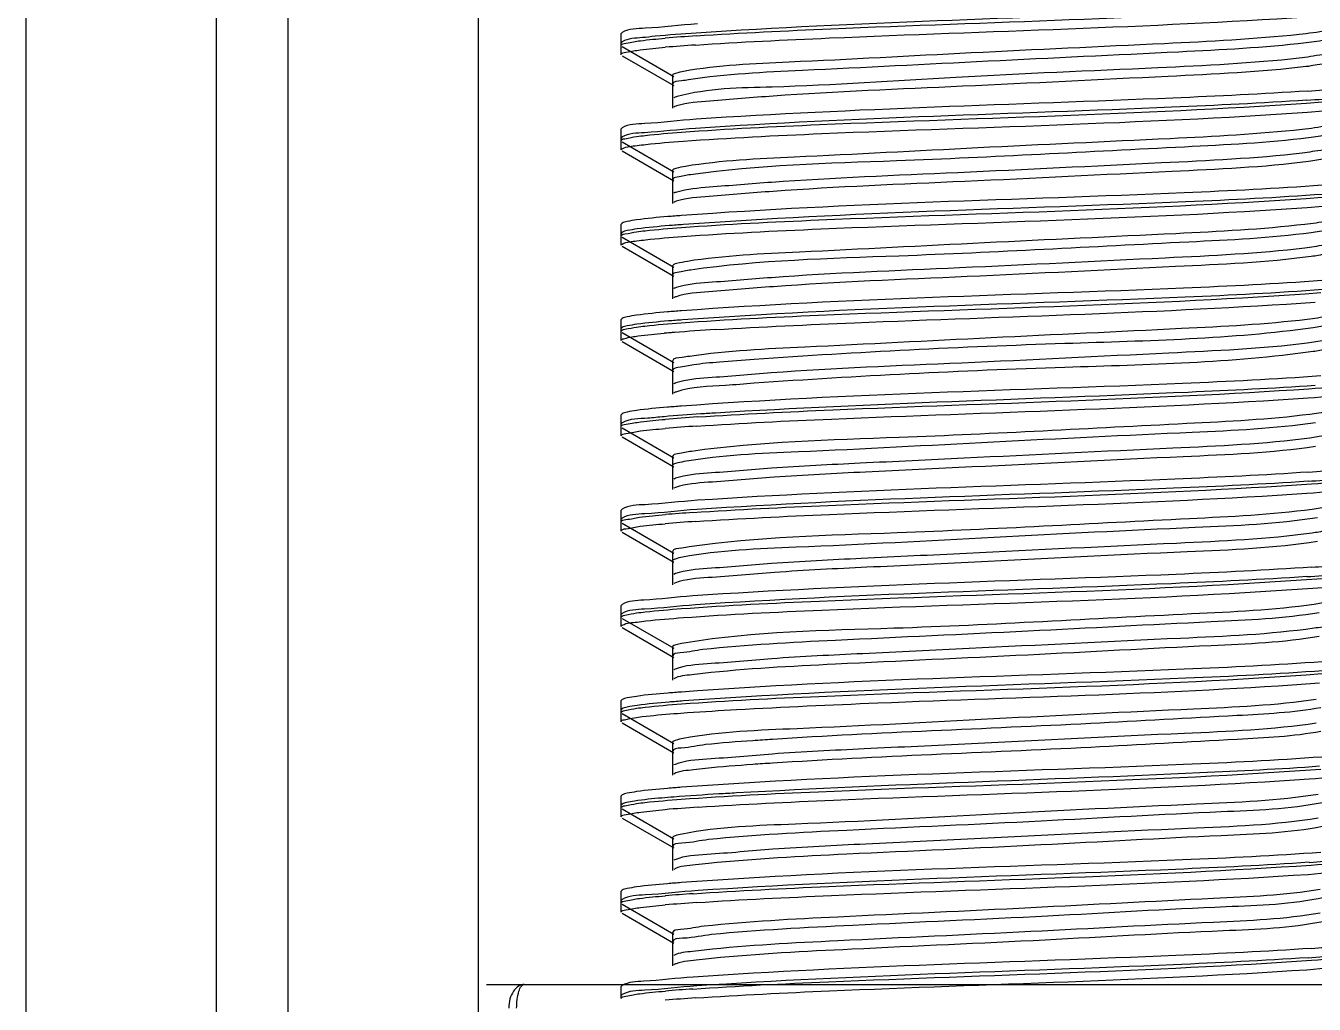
# Model space of a CAD drawing. Extents: x 27938 to 650306, y -92720 to 1524912.
# Drawn here: x 294381.2 to 294703.3, y 847260.6 to 847505.1 of the extents above; entities that cross this region are included whole.
import ezdxf

# ---------------------------------------------------------------- set-up
doc = ezdxf.new("R2010")
doc.units = 0
doc.header["$LTSCALE"] = 1000
doc.header["$MEASUREMENT"] = 0

msp = doc.modelspace()

# ---------------------------------------------------------------- linework, layer by layer
at = {"linetype": 'Continuous'}
for p, q in [((294381.22, 847691.77), (294381.22, 842950.74)), ((294428.85, 847691.77), (294428.85, 842950.74)), ((294446.71, 847691.77), (294446.71, 842950.74)), ((294494.33, 847691.77), (294494.33, 842950.74)), ((294530.28, 847503.37), (294530.05, 847503.11)), ((294530.05, 847500.13), (294530.05, 847503.11)), ((294530.05, 847500.13), (294530.05, 847503.11)), ((294530.28, 847501.09), (294530.05, 847500.83)), ((294530.05, 847497.85), (294530.05, 847500.83)), ((294530.05, 847497.85), (294530.05, 847500.83)), ((294530.28, 847499.87), (294543.2, 847492.39)), ((294530.28, 847497.59), (294543.2, 847490.11)), ((294542.94, 847492.69), (294542.94, 847486.74)), ((294542.94, 847490.41), (294542.94, 847484.46)), ((294530.28, 847479.55), (294530.05, 847479.29)), ((294530.05, 847476.32), (294530.05, 847479.29)), ((294530.05, 847476.32), (294530.05, 847479.29)), ((294530.28, 847477.28), (294530.05, 847477.01)), ((294530.05, 847474.04), (294530.05, 847477.01)), ((294530.05, 847474.04), (294530.05, 847477.01)), ((294530.28, 847476.06), (294543.2, 847468.57)), ((294530.28, 847473.78), (294543.2, 847466.3)), ((294542.94, 847468.88), (294542.94, 847462.92)), ((294542.94, 847466.6), (294542.94, 847460.64)), ((294530.28, 847455.74), (294530.05, 847455.48)), ((294530.05, 847452.5), (294530.05, 847455.48)), ((294530.05, 847452.5), (294530.05, 847455.48)), ((294530.28, 847453.46), (294530.05, 847453.2)), ((294530.05, 847450.23), (294530.05, 847453.2)), ((294530.05, 847450.23), (294530.05, 847453.2)), ((294530.28, 847452.24), (294543.2, 847444.76)), ((294530.28, 847449.96), (294543.2, 847442.48)), ((294542.94, 847445.06), (294542.94, 847439.11)), ((294542.94, 847442.78), (294542.94, 847436.83)), ((294530.28, 847431.93), (294530.05, 847431.67)), ((294530.05, 847428.69), (294530.05, 847431.67)), ((294530.05, 847428.69), (294530.05, 847431.67)), ((294530.28, 847429.65), (294530.05, 847429.39)), ((294530.05, 847426.41), (294530.05, 847429.39)), ((294530.05, 847426.41), (294530.05, 847429.39)), ((294530.28, 847428.43), (294543.2, 847420.95)), ((294530.28, 847426.15), (294543.2, 847418.67)), ((294542.94, 847421.25), (294542.94, 847415.3)), ((294542.94, 847418.97), (294542.94, 847413.02)), ((294530.28, 847408.12), (294530.05, 847407.86)), ((294530.05, 847404.88), (294530.05, 847407.86)), ((294530.05, 847404.88), (294530.05, 847407.86)), ((294530.28, 847405.84), (294530.05, 847405.58)), ((294530.05, 847402.6), (294530.05, 847405.58)), ((294530.05, 847402.6), (294530.05, 847405.58)), ((294530.28, 847404.62), (294543.2, 847397.14)), ((294530.28, 847402.34), (294543.2, 847394.86)), ((294542.94, 847397.44), (294542.94, 847391.48)), ((294542.94, 847395.16), (294542.94, 847389.21)), ((294543.67, 847389.71), (294543.2, 847389.51)), ((294530.28, 847384.3), (294530.05, 847384.04)), ((294530.05, 847381.07), (294530.05, 847384.04)), ((294530.05, 847381.07), (294530.05, 847384.04)), ((294530.28, 847382.02), (294530.05, 847381.76)), ((294530.05, 847378.79), (294530.05, 847381.76)), ((294530.05, 847378.79), (294530.05, 847381.76)), ((294530.28, 847380.81), (294543.2, 847373.32)), ((294530.28, 847378.53), (294543.2, 847371.04)), ((294542.94, 847373.62), (294542.94, 847367.67)), ((294542.94, 847371.35), (294542.94, 847365.39)), ((294543.63, 847368.16), (294543.2, 847367.97)), ((294543.62, 847365.88), (294543.2, 847365.69)), ((294530.28, 847360.49), (294530.05, 847360.23)), ((294530.05, 847357.25), (294530.05, 847360.23)), ((294530.05, 847357.25), (294530.05, 847360.23)), ((294530.28, 847358.21), (294530.05, 847357.95)), ((294530.05, 847354.97), (294530.05, 847357.95)), ((294530.05, 847354.97), (294530.05, 847357.95)), ((294530.28, 847356.99), (294543.2, 847349.51)), ((294530.28, 847354.71), (294543.2, 847347.23)), ((294542.94, 847349.81), (294542.94, 847343.86)), ((294542.94, 847347.53), (294542.94, 847341.58)), ((294543.58, 847344.33), (294543.2, 847344.16)), ((294530.28, 847336.68), (294530.05, 847336.42)), ((294530.05, 847333.44), (294530.05, 847336.42)), ((294530.05, 847333.44), (294530.05, 847336.42)), ((294530.28, 847334.4), (294530.05, 847334.14)), ((294530.05, 847331.16), (294530.05, 847334.14)), ((294530.05, 847331.16), (294530.05, 847334.14)), ((294530.28, 847333.18), (294543.2, 847325.7)), ((294530.28, 847330.9), (294543.2, 847323.42)), ((294542.94, 847326), (294542.94, 847320.05)), ((294542.94, 847323.72), (294542.94, 847317.77)), ((294543.54, 847320.5), (294543.2, 847320.35)), ((294530.28, 847312.86), (294530.05, 847312.6)), ((294530.05, 847309.63), (294530.05, 847312.6)), ((294530.05, 847309.63), (294530.05, 847312.6)), ((294530.28, 847310.59), (294530.05, 847310.33)), ((294530.05, 847307.35), (294530.05, 847310.33)), ((294530.05, 847307.35), (294530.05, 847310.33)), ((294530.28, 847309.37), (294543.2, 847301.88)), ((294530.28, 847307.09), (294543.2, 847299.61)), ((294542.94, 847302.19), (294542.94, 847296.23)), ((294542.94, 847299.91), (294542.94, 847293.95)), ((294543.51, 847296.68), (294543.2, 847296.53)), ((294530.28, 847289.05), (294530.05, 847288.79)), ((294530.05, 847285.81), (294530.05, 847288.79)), ((294530.05, 847285.81), (294530.05, 847288.79)), ((294530.28, 847286.77), (294530.05, 847286.51)), ((294530.05, 847283.54), (294530.05, 847286.51)), ((294530.05, 847283.54), (294530.05, 847286.51)), ((294530.28, 847285.55), (294543.2, 847278.07)), ((294530.28, 847283.28), (294543.2, 847275.79)), ((294542.94, 847278.37), (294542.94, 847272.42)), ((294542.94, 847276.09), (294542.94, 847270.14)), ((294496.42, 847265.51), (294754.19, 847265.51)), ((294530.28, 847265.24), (294530.05, 847264.98)), ((294530.05, 847262), (294530.05, 847264.98)), ((294530.05, 847262), (294530.05, 847264.98)), ((294530.28, 847262.96), (294530.05, 847262.7))]:
    msp.add_line(p, q, dxfattribs=at)
for centre, radius, start, end in [((294576.5, 847080.04), 423.41, 93.7453, 94.7999), ((294576.22, 847081.31), 419.86, 93.7678, 94.8005), ((294673.71, 847914.09), 428.51, 273.7127, 274.7998), ((294673.97, 847913.06), 425.19, 273.7335, 274.8002), ((294588.36, 846841.79), 588.37, 93.38519, 94.38326), ((294566.11, 847134.28), 295.04, 94.6411, 94.9251), ((294570.55, 847079.76), 349.74, 94.4537, 94.6434), ((294576.92, 846979.45), 428.77, 93.7117, 94.7991), ((294576.65, 846980.57), 425.36, 93.7331, 94.7996), ((294674.4, 847812.43), 419.79, 273.7678, 274.801), ((294674.12, 847813.64), 423.29, 273.7455, 274.8005), ((294576.23, 846962.07), 420.04, 93.7667, 94.8004), ((294575.32, 846975.86), 408.49, 93.8394, 94.8036), ((294673.72, 847794.86), 428.35, 273.7137, 274.7998), ((294675.33, 847776.89), 408.03, 273.8422, 274.8038), ((294577.07, 846880.06), 430.63, 93.7001, 94.7988), ((294674.55, 847712.9), 417.79, 273.7805, 274.8013), ((294575.41, 846879.4), 409.7, 93.8313, 94.8034), ((294576.66, 846861.33), 425.53, 93.732, 94.7995), ((294675.22, 847682.96), 409.36, 273.8319, 274.8049), ((294674.13, 847694.4), 423.12, 273.7466, 274.8005), ((294576.25, 846842.82), 420.21, 93.7656, 94.8004), ((294575.32, 846856.74), 408.54, 93.839, 94.8036)]:
    msp.add_arc(centre, radius, start, end, dxfattribs=at)
for points, knots in [([(294702.87, 847510.39), (294691.7, 847509.62), (294640.35, 847507.14), (294588.94, 847505.93), (294548.81, 847503.25)], [0, 0, 0, 0, 0.217709, 1, 1, 1, 1]), ([(294548.63, 847500.26), (294559.79, 847501.01), (294610.74, 847503.45), (294661.74, 847504.68), (294701.46, 847507.32)], [0, 0, 0, 0, 0.219436, 1, 1, 1, 1]), ([(294548.84, 847502.55), (294560.04, 847503.3), (294610.98, 847505.74), (294661.98, 847506.97), (294701.66, 847509.61)], [0, 0, 0, 0, 0.220122, 1, 1, 1, 1]), ([(294549.15, 847505.55), (294544.78, 847505.26), (294538.66, 847504.41), (294531.98, 847504.34), (294530.28, 847503.37)], [0, 0, 0, 0, 0.691379, 1, 1, 1, 1]), ([(294707.41, 847504.29), (294707.12, 847504.12), (294704.53, 847503.39), (294701.89, 847503.15), (294699.58, 847502.9)], [0, 0, 0, 0, 0.126652, 1, 1, 1, 1]), ([(294530.05, 847500.13), (294530.05, 847500.58), (294532.46, 847500.86), (294533.66, 847501.19), (294534.87, 847501.34)], [0, 0, 0, 0, 0.27078, 1, 1, 1, 1]), ([(294538.54, 847502.44), (294537.49, 847502.34), (294534.76, 847501.95), (294531.78, 847501.96), (294530.28, 847501.09)], [0, 0, 0, 0, 0.378636, 1, 1, 1, 1]), ([(294699.58, 847502.9), (294688.38, 847501.71), (294661.03, 847500.32), (294618.49, 847498.42), (294578.48, 847496.17), (294554.38, 847495.23), (294545.69, 847493.67)], [0, 0, 0, 0, 0.219121, 0.532661, 0.828235, 1, 1, 1, 1]), ([(294701.31, 847500.82), (294690.76, 847499.56), (294664.22, 847498.23), (294622.22, 847496.26), (294581.36, 847494.14), (294556.3, 847493.01), (294546.88, 847491.59)], [0, 0, 0, 0, 0.206117, 0.514731, 0.815242, 1, 1, 1, 1]), ([(294707.41, 847502.01), (294707.17, 847501.88), (294705.17, 847501.24), (294703.1, 847501.03), (294701.31, 847500.82)], [0, 0, 0, 0, 0.133308, 1, 1, 1, 1]), ([(294530.05, 847497.85), (294530.05, 847498.3), (294532.43, 847498.58), (294533.63, 847498.9), (294534.83, 847499.06)], [0, 0, 0, 0, 0.27093, 1, 1, 1, 1]), ([(294699.58, 847496.95), (294687.82, 847495.7), (294659.2, 847494.25), (294615.18, 847492.5), (294575.37, 847489.61), (294551.73, 847489.5), (294544.07, 847487.36)], [0, 0, 0, 0, 0.227626, 0.551567, 0.846917, 1, 1, 1, 1]), ([(294707.66, 847498.64), (294707.67, 847497.9), (294703.52, 847497.76), (294701.6, 847497.16), (294699.58, 847496.95)], [0, 0, 0, 0, 0.266577, 1, 1, 1, 1]), ([(294545.69, 847493.67), (294545, 847493.55), (294544.22, 847493.37), (294542.95, 847492.97), (294542.94, 847492.69)], [0, 0, 0, 0, 0.713758, 1, 1, 1, 1]), ([(294701.31, 847494.86), (294689.85, 847493.5), (294661.17, 847492.17), (294616.79, 847489.92), (294578.5, 847488.41), (294554.76, 847486.46), (294546.61, 847485.84), (294543.93, 847485.04)], [0, 0, 0, 0, 0.219547, 0.545427, 0.845963, 0.946941, 1, 1, 1, 1]), ([(294707.67, 847496.36), (294707.67, 847495.77), (294704.46, 847495.5), (294702.9, 847495.05), (294701.31, 847494.86)], [0, 0, 0, 0, 0.269457, 1, 1, 1, 1]), ([(294546.88, 847491.59), (294546.31, 847491.5), (294545.19, 847491.18), (294542.95, 847491.21), (294542.94, 847490.41)], [0, 0, 0, 0, 0.420827, 1, 1, 1, 1]), ([(294544.07, 847487.36), (294543.9, 847487.32), (294543.61, 847487.22), (294543.32, 847487.1), (294543.21, 847487.04)], [0, 0, 0, 0, 0.576078, 1, 1, 1, 1]), ([(294701.66, 847488.77), (294690.44, 847488.02), (294639.5, 847485.58), (294588.5, 847484.36), (294548.84, 847481.72)], [0, 0, 0, 0, 0.220491, 1, 1, 1, 1]), ([(294543.93, 847485.04), (294543.79, 847485), (294543.54, 847484.92), (294543.3, 847484.81), (294543.21, 847484.76)], [0, 0, 0, 0, 0.568763, 1, 1, 1, 1]), ([(294545.18, 847478.48), (294556.65, 847479.33), (294610.04, 847481.93), (294663.5, 847482.98), (294705.33, 847486.05)], [0, 0, 0, 0, 0.215151, 1, 1, 1, 1]), ([(294701.46, 847486.48), (294690.2, 847485.73), (294639.26, 847483.29), (294588.26, 847482.08), (294548.63, 847479.42)], [0, 0, 0, 0, 0.221162, 1, 1, 1, 1]), ([(294548.84, 847481.72), (294544.54, 847481.43), (294538.52, 847480.59), (294531.95, 847480.51), (294530.28, 847479.55)], [0, 0, 0, 0, 0.691083, 1, 1, 1, 1]), ([(294545.61, 847476.23), (294557.13, 847477.07), (294610.45, 847479.67), (294663.84, 847480.71), (294705.54, 847483.79)], [0, 0, 0, 0, 0.216514, 1, 1, 1, 1]), ([(294548.63, 847479.42), (294544.38, 847479.14), (294538.43, 847478.31), (294531.93, 847478.22), (294530.28, 847477.28)], [0, 0, 0, 0, 0.690878, 1, 1, 1, 1]), ([(294533.91, 847477.4), (294534.63, 847477.5), (294538.37, 847477.96), (294542.14, 847478.26), (294545.18, 847478.48)], [0, 0, 0, 0, 0.191293, 1, 1, 1, 1]), ([(294700.28, 847479.16), (294689.33, 847477.95), (294662.29, 847476.58), (294619.95, 847474.65), (294579.59, 847472.46), (294555.11, 847471.43), (294546.13, 847469.93)], [0, 0, 0, 0, 0.214024, 0.525633, 0.823144, 1, 1, 1, 1]), ([(294707.41, 847480.48), (294707.14, 847480.32), (294704.79, 847479.63), (294702.38, 847479.4), (294700.28, 847479.16)], [0, 0, 0, 0, 0.129068, 1, 1, 1, 1]), ([(294707.41, 847478.2), (294707.19, 847478.07), (294705.4, 847477.49), (294703.53, 847477.28), (294701.93, 847477.08)], [0, 0, 0, 0, 0.136277, 1, 1, 1, 1]), ([(294530.05, 847476.32), (294530.05, 847476.69), (294531.94, 847477.01), (294532.94, 847477.26), (294533.91, 847477.4)], [0, 0, 0, 0, 0.274521, 1, 1, 1, 1]), ([(294530.05, 847474.04), (294530.05, 847474.16), (294531.48, 847475.05), (294532.78, 847474.96), (294534.04, 847475.14)], [0, 0, 0, 0, 0.088744, 1, 1, 1, 1]), ([(294534.04, 847475.14), (294534.77, 847475.24), (294538.62, 847475.71), (294542.48, 847476.01), (294545.61, 847476.23)], [0, 0, 0, 0, 0.191581, 1, 1, 1, 1]), ([(294701.93, 847477.08), (294691.64, 847475.79), (294657.22, 847474.15), (294605.77, 847471.24), (294564.43, 847470.26), (294547.4, 847467.85)], [0, 0, 0, 0, 0.201056, 0.666821, 1, 1, 1, 1]), ([(294707.66, 847474.83), (294707.67, 847474.15), (294703.9, 847473.95), (294702.13, 847473.42), (294700.28, 847473.21)], [0, 0, 0, 0, 0.267461, 1, 1, 1, 1]), ([(294701.93, 847471.13), (294690.59, 847469.7), (294661.87, 847468.42), (294617.29, 847466.12), (294578.63, 847464.63), (294554.69, 847462.62), (294546.5, 847462.03), (294543.85, 847461.21)], [0, 0, 0, 0, 0.216518, 0.543489, 0.846138, 0.947455, 1, 1, 1, 1]), ([(294700.28, 847473.21), (294688.6, 847471.91), (294659.86, 847470.55), (294615.68, 847468.35), (294577.92, 847466.84), (294554.59, 847464.91), (294546.58, 847464.29), (294543.95, 847463.51)], [0, 0, 0, 0, 0.225031, 0.550356, 0.847666, 0.947393, 1, 1, 1, 1]), ([(294707.67, 847472.55), (294707.67, 847472.01), (294704.79, 847471.7), (294703.37, 847471.31), (294701.93, 847471.13)], [0, 0, 0, 0, 0.270956, 1, 1, 1, 1]), ([(294546.13, 847469.93), (294545.33, 847469.8), (294544.45, 847469.59), (294542.95, 847469.2), (294542.94, 847468.88)], [0, 0, 0, 0, 0.71758, 1, 1, 1, 1]), ([(294547.4, 847467.85), (294546.28, 847467.69), (294545.13, 847467.39), (294542.94, 847467.03), (294542.94, 847466.6)], [0, 0, 0, 0, 0.724776, 1, 1, 1, 1]), ([(294705.33, 847465.22), (294693.85, 847464.37), (294640.46, 847461.77), (294587, 847460.72), (294545.18, 847457.65)], [0, 0, 0, 0, 0.215501, 1, 1, 1, 1]), ([(294543.95, 847463.51), (294543.8, 847463.47), (294543.55, 847463.39), (294543.3, 847463.28), (294543.21, 847463.22)], [0, 0, 0, 0, 0.569563, 1, 1, 1, 1]), ([(294545.14, 847454.67), (294556.58, 847455.51), (294609.94, 847458.11), (294663.37, 847459.17), (294705.2, 847462.23)], [0, 0, 0, 0, 0.214864, 1, 1, 1, 1]), ([(294705.54, 847462.95), (294694.13, 847462.11), (294640.81, 847459.51), (294587.42, 847458.44), (294545.61, 847455.4)], [0, 0, 0, 0, 0.21445, 1, 1, 1, 1]), ([(294543.85, 847461.21), (294543.72, 847461.17), (294543.5, 847461.09), (294543.29, 847461), (294543.2, 847460.95)], [0, 0, 0, 0, 0.563943, 1, 1, 1, 1]), ([(294545.41, 847452.41), (294556.91, 847453.25), (294610.27, 847455.85), (294663.71, 847456.89), (294705.48, 847459.97)], [0, 0, 0, 0, 0.21591, 1, 1, 1, 1]), ([(294533.91, 847456.56), (294533.12, 847456.45), (294531.91, 847456.24), (294530.67, 847455.96), (294530.28, 847455.74)], [0, 0, 0, 0, 0.643041, 1, 1, 1, 1]), ([(294545.18, 847457.65), (294544.03, 847457.56), (294540.26, 847457.27), (294536.5, 847456.93), (294533.91, 847456.56)], [0, 0, 0, 0, 0.307527, 1, 1, 1, 1]), ([(294545.61, 847455.4), (294544.42, 847455.31), (294540.56, 847455.01), (294536.7, 847454.67), (294534.04, 847454.3)], [0, 0, 0, 0, 0.307193, 1, 1, 1, 1]), ([(294700.95, 847455.43), (294690.25, 847454.18), (294663.53, 847452.84), (294621.41, 847450.89), (294580.73, 847448.75), (294555.87, 847447.64), (294546.61, 847446.2)], [0, 0, 0, 0, 0.208942, 0.518626, 0.818065, 1, 1, 1, 1]), ([(294707.41, 847456.67), (294707.16, 847456.52), (294705.03, 847455.87), (294702.85, 847455.65), (294700.95, 847455.43)], [0, 0, 0, 0, 0.131751, 1, 1, 1, 1]), ([(294530.05, 847452.5), (294530.05, 847452.87), (294531.94, 847453.19), (294532.93, 847453.45), (294533.9, 847453.58)], [0, 0, 0, 0, 0.27458, 1, 1, 1, 1]), ([(294534.04, 847454.3), (294533.22, 847454.19), (294531.96, 847453.97), (294530.68, 847453.69), (294530.28, 847453.46)], [0, 0, 0, 0, 0.644396, 1, 1, 1, 1]), ([(294533.9, 847453.58), (294534.61, 847453.69), (294538.35, 847454.14), (294542.1, 847454.44), (294545.14, 847454.67)], [0, 0, 0, 0, 0.191288, 1, 1, 1, 1]), ([(294533.99, 847451.32), (294534.71, 847451.42), (294538.51, 847451.88), (294542.33, 847452.18), (294545.41, 847452.41)], [0, 0, 0, 0, 0.19155, 1, 1, 1, 1]), ([(294702.53, 847453.34), (294692.39, 847452), (294657.98, 847450.4), (294606.35, 847447.44), (294564.67, 847446.48), (294547.44, 847444.04)], [0, 0, 0, 0, 0.197391, 0.664053, 1, 1, 1, 1]), ([(294707.41, 847454.39), (294707.2, 847454.27), (294705.61, 847453.73), (294703.95, 847453.53), (294702.53, 847453.34)], [0, 0, 0, 0, 0.139499, 1, 1, 1, 1]), ([(294530.05, 847450.23), (294530.05, 847450.35), (294531.45, 847451.23), (294532.74, 847451.14), (294533.99, 847451.32)], [0, 0, 0, 0, 0.088999, 1, 1, 1, 1]), ([(294700.95, 847449.48), (294689.37, 847448.13), (294660.56, 847446.79), (294616.14, 847444.54), (294577.99, 847443.06), (294554.48, 847441.07), (294546.44, 847440.48), (294543.84, 847439.67)], [0, 0, 0, 0, 0.222247, 0.54883, 0.84818, 0.948106, 1, 1, 1, 1]), ([(294707.67, 847451.02), (294707.67, 847450.39), (294704.26, 847450.15), (294702.63, 847449.67), (294700.95, 847449.48)], [0, 0, 0, 0, 0.26872, 1, 1, 1, 1]), ([(294707.67, 847448.74), (294707.67, 847448.25), (294705.11, 847447.91), (294703.82, 847447.56), (294702.53, 847447.39)], [0, 0, 0, 0, 0.272705, 1, 1, 1, 1]), ([(294546.61, 847446.2), (294545.68, 847446.05), (294544.7, 847445.81), (294542.95, 847445.42), (294542.94, 847445.06)], [0, 0, 0, 0, 0.72077, 1, 1, 1, 1]), ([(294702.53, 847447.39), (294691.31, 847445.91), (294662.57, 847444.66), (294617.82, 847442.31), (294578.79, 847440.85), (294554.65, 847438.79), (294546.41, 847438.22), (294543.78, 847437.37)], [0, 0, 0, 0, 0.213335, 0.5413, 0.846112, 0.947854, 1, 1, 1, 1]), ([(294547.44, 847444.04), (294546.31, 847443.88), (294545.15, 847443.58), (294542.94, 847443.22), (294542.94, 847442.78)], [0, 0, 0, 0, 0.724921, 1, 1, 1, 1]), ([(294543.84, 847439.67), (294543.72, 847439.63), (294543.5, 847439.56), (294543.29, 847439.46), (294543.21, 847439.41)], [0, 0, 0, 0, 0.563695, 1, 1, 1, 1]), ([(294705.2, 847441.39), (294693.7, 847440.55), (294640.34, 847437.95), (294586.91, 847436.91), (294545.14, 847433.83)], [0, 0, 0, 0, 0.215909, 1, 1, 1, 1]), ([(294705.48, 847439.13), (294694.03, 847438.29), (294640.67, 847435.69), (294587.24, 847434.63), (294545.41, 847431.57)], [0, 0, 0, 0, 0.214858, 1, 1, 1, 1]), ([(294543.78, 847437.37), (294543.67, 847437.33), (294543.47, 847437.27), (294543.28, 847437.18), (294543.2, 847437.13)], [0, 0, 0, 0, 0.559588, 1, 1, 1, 1]), ([(294545.07, 847430.85), (294556.49, 847431.69), (294609.8, 847434.29), (294663.19, 847435.36), (294705, 847438.4)], [0, 0, 0, 0, 0.214461, 1, 1, 1, 1]), ([(294553.62, 847429.14), (294565.21, 847429.84), (294615.19, 847432.17), (294665.23, 847433.35), (294703.57, 847436.02)], [0, 0, 0, 0, 0.231984, 1, 1, 1, 1]), ([(294533.9, 847432.75), (294533.11, 847432.64), (294531.9, 847432.43), (294530.66, 847432.15), (294530.28, 847431.93)], [0, 0, 0, 0, 0.64291, 1, 1, 1, 1]), ([(294545.14, 847433.83), (294543.98, 847433.75), (294540.23, 847433.45), (294536.48, 847433.11), (294533.9, 847432.75)], [0, 0, 0, 0, 0.307541, 1, 1, 1, 1]), ([(294707.41, 847432.86), (294707.17, 847432.72), (294705.27, 847432.11), (294703.29, 847431.9), (294701.59, 847431.69)], [0, 0, 0, 0, 0.134595, 1, 1, 1, 1]), ([(294530.05, 847428.69), (294530.05, 847429.06), (294531.93, 847429.38), (294532.92, 847429.63), (294533.88, 847429.77)], [0, 0, 0, 0, 0.274663, 1, 1, 1, 1]), ([(294533.99, 847430.48), (294533.18, 847430.37), (294531.94, 847430.15), (294530.67, 847429.88), (294530.28, 847429.65)], [0, 0, 0, 0, 0.643866, 1, 1, 1, 1]), ([(294533.88, 847429.77), (294534.59, 847429.87), (294538.31, 847430.33), (294542.05, 847430.63), (294545.07, 847430.85)], [0, 0, 0, 0, 0.191269, 1, 1, 1, 1]), ([(294545.41, 847431.57), (294544.24, 847431.49), (294540.42, 847431.19), (294536.61, 847430.85), (294533.99, 847430.48)], [0, 0, 0, 0, 0.307247, 1, 1, 1, 1]), ([(294701.59, 847431.69), (294691.15, 847430.42), (294664.76, 847429.11), (294622.87, 847427.12), (294581.88, 847425.02), (294556.66, 847423.86), (294547.11, 847422.46)], [0, 0, 0, 0, 0.203871, 0.511633, 0.812997, 1, 1, 1, 1]), ([(294703.09, 847429.61), (294682.55, 847426.73), (294635.75, 847425.83), (294589.19, 847423.5), (294563.32, 847421.7)], [0, 0, 0, 0, 0.444316, 1, 1, 1, 1]), ([(294707.4, 847430.58), (294707.22, 847430.47), (294705.82, 847429.97), (294704.34, 847429.78), (294703.09, 847429.61)], [0, 0, 0, 0, 0.14301, 1, 1, 1, 1]), ([(294530.05, 847426.41), (294530.05, 847426.69), (294531.34, 847427.03), (294532.09, 847427.21), (294532.77, 847427.32)], [0, 0, 0, 0, 0.282211, 1, 1, 1, 1]), ([(294532.77, 847427.32), (294533.28, 847427.41), (294535.94, 847427.79), (294538.62, 847428.04), (294540.78, 847428.23)], [0, 0, 0, 0, 0.190526, 1, 1, 1, 1]), ([(294707.67, 847427.2), (294707.67, 847426.64), (294704.61, 847426.35), (294703.11, 847425.92), (294701.59, 847425.74)], [0, 0, 0, 0, 0.270092, 1, 1, 1, 1]), ([(294701.59, 847425.74), (294690.11, 847424.34), (294661.26, 847423.03), (294616.63, 847420.74), (294578.11, 847419.28), (294554.41, 847417.24), (294546.33, 847416.67), (294543.76, 847415.83)], [0, 0, 0, 0, 0.21928, 0.546995, 0.848437, 0.948667, 1, 1, 1, 1]), ([(294703.09, 847423.65), (294682.55, 847420.78), (294635.75, 847419.88), (294589.19, 847417.55), (294563.32, 847415.74)], [0, 0, 0, 0, 0.444316, 1, 1, 1, 1]), ([(294707.67, 847424.92), (294707.67, 847424.48), (294705.42, 847424.12), (294704.24, 847423.82), (294703.09, 847423.65)], [0, 0, 0, 0, 0.274738, 1, 1, 1, 1]), ([(294547.11, 847422.46), (294546.5, 847422.37), (294545.32, 847422.04), (294542.95, 847422.09), (294542.94, 847421.25)], [0, 0, 0, 0, 0.421419, 1, 1, 1, 1]), ([(294563.32, 847421.7), (294560.43, 847421.49), (294555.51, 847421.09), (294548.74, 847420.53), (294545.54, 847419.81), (294542.94, 847419.47), (294542.94, 847418.97)], [0, 0, 0, 0, 0.421295, 0.734581, 0.927904, 1, 1, 1, 1]), ([(294705, 847417.57), (294693.48, 847416.73), (294640.16, 847414.13), (294586.77, 847413.09), (294545.07, 847410.01)], [0, 0, 0, 0, 0.216509, 1, 1, 1, 1]), ([(294701.98, 847414.38), (294706.23, 847414.66), (294712.18, 847415.49), (294718.68, 847415.58), (294720.33, 847416.52)], [0, 0, 0, 0, 0.690867, 1, 1, 1, 1]), ([(294543.71, 847413.54), (294543.62, 847413.5), (294543.44, 847413.44), (294543.27, 847413.36), (294543.2, 847413.32)], [0, 0, 0, 0, 0.555805, 1, 1, 1, 1]), ([(294543.76, 847415.83), (294543.65, 847415.8), (294543.46, 847415.73), (294543.28, 847415.64), (294543.21, 847415.6)], [0, 0, 0, 0, 0.558418, 1, 1, 1, 1]), ([(294563.32, 847415.74), (294560.92, 847415.57), (294554.4, 847414.95), (294547.67, 847414.87), (294543.71, 847413.54)], [0, 0, 0, 0, 0.365224, 1, 1, 1, 1]), ([(294549.16, 847407.32), (294560.42, 847408.07), (294611.36, 847410.51), (294662.36, 847411.72), (294701.98, 847414.38)], [0, 0, 0, 0, 0.221183, 1, 1, 1, 1]), ([(294703.57, 847415.18), (294693, 847414.45), (294643.02, 847412.01), (294592.99, 847410.68), (294553.62, 847408.3)], [0, 0, 0, 0, 0.211795, 1, 1, 1, 1]), ([(294701.77, 847412.09), (294706.07, 847412.37), (294712.09, 847413.21), (294718.66, 847413.29), (294720.33, 847414.25)], [0, 0, 0, 0, 0.691069, 1, 1, 1, 1]), ([(294545.07, 847410.01), (294543.92, 847409.93), (294540.19, 847409.63), (294536.45, 847409.3), (294533.88, 847408.93)], [0, 0, 0, 0, 0.307562, 1, 1, 1, 1]), ([(294548.96, 847405.03), (294560.18, 847405.78), (294611.11, 847408.22), (294662.11, 847409.44), (294701.77, 847412.09)], [0, 0, 0, 0, 0.220503, 1, 1, 1, 1]), ([(294533.88, 847408.93), (294533.1, 847408.82), (294531.89, 847408.61), (294530.66, 847408.34), (294530.28, 847408.12)], [0, 0, 0, 0, 0.642729, 1, 1, 1, 1]), ([(294540.78, 847407.39), (294539.43, 847407.28), (294535.97, 847406.81), (294532.17, 847406.93), (294530.28, 847405.84)], [0, 0, 0, 0, 0.383253, 1, 1, 1, 1]), ([(294553.62, 847408.3), (294552.41, 847408.23), (294548.13, 847407.96), (294543.85, 847407.66), (294540.78, 847407.39)], [0, 0, 0, 0, 0.281872, 1, 1, 1, 1]), ([(294702.2, 847407.96), (294692.02, 847406.65), (294657.74, 847405.02), (294606.29, 847402.12), (294564.83, 847401.1), (294547.65, 847398.72)], [0, 0, 0, 0, 0.198812, 0.663944, 1, 1, 1, 1]), ([(294707.41, 847409.04), (294707.19, 847408.92), (294705.49, 847408.35), (294703.72, 847408.15), (294702.2, 847407.96)], [0, 0, 0, 0, 0.137672, 1, 1, 1, 1]), ([(294530.05, 847404.88), (294530.05, 847405.34), (294532.49, 847405.61), (294533.71, 847405.94), (294534.94, 847406.1)], [0, 0, 0, 0, 0.27058, 1, 1, 1, 1]), ([(294530.05, 847402.6), (294530.05, 847403.05), (294532.47, 847403.33), (294533.68, 847403.66), (294534.9, 847403.81)], [0, 0, 0, 0, 0.270704, 1, 1, 1, 1]), ([(294703.62, 847405.87), (294693.43, 847404.36), (294666.52, 847403.19), (294623.43, 847401.07), (294581.13, 847398.77), (294555.19, 847397.82), (294545.77, 847396.15)], [0, 0, 0, 0, 0.195338, 0.50968, 0.818636, 1, 1, 1, 1]), ([(294707.67, 847403.39), (294707.67, 847402.88), (294704.94, 847402.55), (294703.57, 847402.18), (294702.2, 847402)], [0, 0, 0, 0, 0.271698, 1, 1, 1, 1]), ([(294702.2, 847402), (294690.85, 847400.54), (294661.98, 847399.25), (294624.5, 847397.41), (294591.07, 847395.81), (294569.65, 847394.77), (294554.37, 847393.4), (294546.24, 847392.87), (294543.69, 847391.99)], [0, 0, 0, 0, 0.216147, 0.544888, 0.708735, 0.848475, 0.949101, 1, 1, 1, 1]), ([(294547.65, 847398.72), (294546.47, 847398.56), (294545.26, 847398.25), (294542.94, 847397.89), (294542.94, 847397.44)], [0, 0, 0, 0, 0.725745, 1, 1, 1, 1]), ([(294703.62, 847399.92), (294692.7, 847398.3), (294663.99, 847397.15), (294626.5, 847395.21), (294592.41, 847393.6), (294570.36, 847392.54), (294554.64, 847391.13), (294546.27, 847390.61), (294543.67, 847389.71)], [0, 0, 0, 0, 0.206553, 0.536269, 0.702877, 0.845559, 0.948364, 1, 1, 1, 1]), ([(294545.77, 847396.15), (294545.06, 847396.03), (294544.27, 847395.84), (294542.94, 847395.45), (294542.94, 847395.16)], [0, 0, 0, 0, 0.714864, 1, 1, 1, 1]), ([(294543.69, 847391.99), (294543.6, 847391.96), (294543.43, 847391.9), (294543.27, 847391.82), (294543.2, 847391.79)], [0, 0, 0, 0, 0.553679, 1, 1, 1, 1]), ([(294547.97, 847383.43), (294559.25, 847384.2), (294610.82, 847386.68), (294662.45, 847387.87), (294702.67, 847390.61)], [0, 0, 0, 0, 0.219129, 1, 1, 1, 1]), ([(294701.77, 847391.25), (294690.57, 847390.5), (294639.63, 847388.06), (294588.64, 847386.83), (294548.96, 847384.19)], [0, 0, 0, 0, 0.220112, 1, 1, 1, 1]), ([(294701.98, 847393.54), (294690.82, 847392.79), (294639.88, 847390.35), (294588.88, 847389.12), (294549.16, 847386.49)], [0, 0, 0, 0, 0.219427, 1, 1, 1, 1]), ([(294702.67, 847390.61), (294706.76, 847390.89), (294712.49, 847391.68), (294718.73, 847391.8), (294720.33, 847392.71)], [0, 0, 0, 0, 0.690197, 1, 1, 1, 1]), ([(294548.64, 847381.19), (294559.8, 847381.94), (294610.75, 847384.39), (294661.75, 847385.62), (294701.47, 847388.25)], [0, 0, 0, 0, 0.21947, 1, 1, 1, 1]), ([(294701.47, 847388.25), (294705.84, 847388.54), (294711.95, 847389.39), (294718.63, 847389.46), (294720.33, 847390.43)], [0, 0, 0, 0, 0.691359, 1, 1, 1, 1]), ([(294549.16, 847386.49), (294544.79, 847386.2), (294538.66, 847385.35), (294531.98, 847385.28), (294530.28, 847384.3)], [0, 0, 0, 0, 0.691388, 1, 1, 1, 1]), ([(294548.96, 847384.19), (294544.63, 847383.9), (294538.57, 847383.07), (294531.96, 847382.99), (294530.28, 847382.02)], [0, 0, 0, 0, 0.691194, 1, 1, 1, 1]), ([(294702.78, 847384.22), (294692.63, 847382.84), (294657.99, 847381.27), (294606.16, 847378.22), (294564.26, 847377.36), (294547.07, 847374.83)], [0, 0, 0, 0, 0.196859, 0.665778, 1, 1, 1, 1]), ([(294707.41, 847385.23), (294707.21, 847385.12), (294705.7, 847384.59), (294704.13, 847384.4), (294702.78, 847384.22)], [0, 0, 0, 0, 0.140996, 1, 1, 1, 1]), ([(294530.05, 847381.07), (294530.05, 847381.5), (294532.33, 847381.78), (294533.48, 847382.1), (294534.63, 847382.25)], [0, 0, 0, 0, 0.271578, 1, 1, 1, 1]), ([(294704.11, 847382.13), (294694.01, 847380.53), (294666.94, 847379.44), (294623.5, 847377.27), (294580.85, 847374.88), (294554.73, 847374.05), (294545.4, 847372.27)], [0, 0, 0, 0, 0.192978, 0.509549, 0.82079, 1, 1, 1, 1]), ([(294530.05, 847378.79), (294530.05, 847379.24), (294532.44, 847379.51), (294533.63, 847379.84), (294534.83, 847379.99)], [0, 0, 0, 0, 0.270922, 1, 1, 1, 1]), ([(294702.78, 847378.27), (294691.56, 847376.74), (294662.69, 847375.5), (294625.13, 847373.62), (294591.4, 847372.01), (294569.74, 847370.97), (294554.35, 847369.57), (294546.17, 847369.06), (294543.63, 847368.16)], [0, 0, 0, 0, 0.212866, 0.542542, 0.70756, 0.848323, 0.949425, 1, 1, 1, 1]), ([(294707.67, 847379.58), (294707.67, 847379.11), (294705.25, 847378.76), (294704, 847378.43), (294702.78, 847378.27)], [0, 0, 0, 0, 0.273505, 1, 1, 1, 1]), ([(294547.07, 847374.83), (294546.47, 847374.74), (294545.3, 847374.41), (294542.94, 847374.46), (294542.94, 847373.62)], [0, 0, 0, 0, 0.421141, 1, 1, 1, 1]), ([(294704.11, 847376.18), (294693.36, 847374.48), (294664.69, 847373.42), (294627.17, 847371.42), (294592.79, 847369.81), (294570.51, 847368.75), (294554.66, 847367.3), (294546.22, 847366.81), (294543.62, 847365.88)], [0, 0, 0, 0, 0.202975, 0.533469, 0.701272, 0.84507, 0.948501, 1, 1, 1, 1]), ([(294545.4, 847372.27), (294544.77, 847372.15), (294544.07, 847371.99), (294542.94, 847371.6), (294542.94, 847371.35)], [0, 0, 0, 0, 0.71113, 1, 1, 1, 1]), ([(294702.67, 847369.78), (294691.39, 847369.01), (294639.82, 847366.52), (294588.19, 847365.33), (294547.97, 847362.59)], [0, 0, 0, 0, 0.219054, 1, 1, 1, 1]), ([(294545.19, 847359.42), (294556.65, 847360.26), (294610.04, 847362.87), (294663.51, 847363.92), (294705.34, 847366.99)], [0, 0, 0, 0, 0.215159, 1, 1, 1, 1]), ([(294545.61, 847357.17), (294557.14, 847358.01), (294610.45, 847360.6), (294663.84, 847361.65), (294705.54, 847364.72)], [0, 0, 0, 0, 0.216534, 1, 1, 1, 1]), ([(294701.47, 847367.42), (294690.21, 847366.67), (294639.27, 847364.23), (294588.27, 847363.02), (294548.64, 847360.36)], [0, 0, 0, 0, 0.221129, 1, 1, 1, 1]), ([(294547.97, 847362.59), (294543.87, 847362.31), (294538.13, 847361.52), (294531.88, 847361.41), (294530.28, 847360.49)], [0, 0, 0, 0, 0.690237, 1, 1, 1, 1]), ([(294530.05, 847357.25), (294530.05, 847357.62), (294531.94, 847357.94), (294532.94, 847358.2), (294533.91, 847358.34)], [0, 0, 0, 0, 0.27452, 1, 1, 1, 1]), ([(294548.64, 847360.36), (294544.39, 847360.07), (294538.43, 847359.25), (294531.93, 847359.16), (294530.28, 847358.21)], [0, 0, 0, 0, 0.690889, 1, 1, 1, 1]), ([(294533.91, 847358.34), (294534.63, 847358.44), (294538.37, 847358.9), (294542.14, 847359.19), (294545.19, 847359.42)], [0, 0, 0, 0, 0.191293, 1, 1, 1, 1]), ([(294703.32, 847360.48), (294693.18, 847359.03), (294658.06, 847357.52), (294605.85, 847354.25), (294563.47, 847353.68), (294546.35, 847350.91)], [0, 0, 0, 0, 0.19541, 0.669181, 1, 1, 1, 1]), ([(294704.58, 847358.4), (294695.66, 847356.89), (294671.27, 847355.87), (294630.99, 847353.67), (294588.61, 847351.75), (294561.49, 847350.38), (294550.48, 847349.17)], [0, 0, 0, 0, 0.175715, 0.472791, 0.784833, 1, 1, 1, 1]), ([(294707.4, 847361.42), (294707.23, 847361.32), (294705.9, 847360.84), (294704.51, 847360.65), (294703.32, 847360.48)], [0, 0, 0, 0, 0.144669, 1, 1, 1, 1]), ([(294530.05, 847354.97), (294530.05, 847355.1), (294531.48, 847355.99), (294532.78, 847355.9), (294534.04, 847356.07)], [0, 0, 0, 0, 0.088736, 1, 1, 1, 1]), ([(294534.04, 847356.07), (294534.78, 847356.18), (294538.62, 847356.64), (294542.49, 847356.94), (294545.61, 847357.17)], [0, 0, 0, 0, 0.191581, 1, 1, 1, 1]), ([(294707.67, 847355.76), (294707.67, 847355.63), (294706.14, 847354.63), (294704.7, 847354.73), (294703.32, 847354.53)], [0, 0, 0, 0, 0.09033, 1, 1, 1, 1]), ([(294703.32, 847354.53), (294692.26, 847352.94), (294663.4, 847351.76), (294625.78, 847349.84), (294591.75, 847348.22), (294569.86, 847347.18), (294554.35, 847345.74), (294546.1, 847345.26), (294543.58, 847344.33)], [0, 0, 0, 0, 0.209449, 0.539982, 0.706178, 0.848006, 0.949655, 1, 1, 1, 1]), ([(294704.58, 847352.44), (294695.66, 847350.93), (294671.27, 847349.92), (294630.99, 847347.72), (294588.61, 847345.8), (294561.49, 847344.43), (294550.48, 847343.21)], [0, 0, 0, 0, 0.175715, 0.472791, 0.784833, 1, 1, 1, 1]), ([(294546.35, 847350.91), (294545.49, 847350.77), (294544.57, 847350.55), (294542.94, 847350.15), (294542.94, 847349.81)], [0, 0, 0, 0, 0.719335, 1, 1, 1, 1]), ([(294550.48, 847349.17), (294548.6, 847348.96), (294546.79, 847348.41), (294542.94, 847348.22), (294542.94, 847347.53)], [0, 0, 0, 0, 0.732679, 1, 1, 1, 1]), ([(294705.34, 847346.15), (294693.85, 847345.31), (294640.47, 847342.71), (294587, 847341.66), (294545.19, 847338.58)], [0, 0, 0, 0, 0.215488, 1, 1, 1, 1]), ([(294550.48, 847343.21), (294549.57, 847343.11), (294547.16, 847342.75), (294544.55, 847342.66), (294543.2, 847341.88)], [0, 0, 0, 0, 0.371503, 1, 1, 1, 1]), ([(294545.14, 847335.6), (294556.58, 847336.45), (294609.94, 847339.05), (294663.38, 847340.11), (294705.2, 847343.17)], [0, 0, 0, 0, 0.214872, 1, 1, 1, 1]), ([(294705.54, 847343.89), (294694.13, 847343.05), (294640.82, 847340.44), (294587.43, 847339.37), (294545.61, 847336.34)], [0, 0, 0, 0, 0.214435, 1, 1, 1, 1]), ([(294558.89, 847334.19), (294570.67, 847334.84), (294619.26, 847337.06), (294667.92, 847338.2), (294704.68, 847340.85)], [0, 0, 0, 0, 0.242393, 1, 1, 1, 1]), ([(294533.91, 847337.5), (294533.12, 847337.39), (294531.91, 847337.18), (294530.67, 847336.9), (294530.28, 847336.68)], [0, 0, 0, 0, 0.643044, 1, 1, 1, 1]), ([(294545.19, 847338.58), (294544.03, 847338.5), (294540.26, 847338.2), (294536.5, 847337.87), (294533.91, 847337.5)], [0, 0, 0, 0, 0.307527, 1, 1, 1, 1]), ([(294545.61, 847336.34), (294544.43, 847336.25), (294540.56, 847335.95), (294536.7, 847335.61), (294534.04, 847335.24)], [0, 0, 0, 0, 0.307193, 1, 1, 1, 1]), ([(294703.84, 847336.75), (294693.68, 847335.19), (294666.69, 847334.06), (294623.43, 847331.91), (294580.97, 847329.57), (294554.95, 847328.68), (294545.58, 847326.96)], [0, 0, 0, 0, 0.194375, 0.509802, 0.819766, 1, 1, 1, 1]), ([(294530.05, 847333.44), (294530.05, 847333.81), (294531.94, 847334.13), (294532.93, 847334.38), (294533.9, 847334.52)], [0, 0, 0, 0, 0.274579, 1, 1, 1, 1]), ([(294534.04, 847335.24), (294533.22, 847335.12), (294531.96, 847334.91), (294530.68, 847334.63), (294530.28, 847334.4)], [0, 0, 0, 0, 0.644412, 1, 1, 1, 1]), ([(294533.41, 847332.17), (294534.04, 847332.27), (294537.31, 847332.69), (294540.6, 847332.97), (294543.26, 847333.18)], [0, 0, 0, 0, 0.190886, 1, 1, 1, 1]), ([(294533.9, 847334.52), (294534.61, 847334.62), (294538.35, 847335.08), (294542.1, 847335.38), (294545.14, 847335.6)], [0, 0, 0, 0, 0.191288, 1, 1, 1, 1]), ([(294543.26, 847333.18), (294544.39, 847333.27), (294549.6, 847333.65), (294554.81, 847333.96), (294558.89, 847334.19)], [0, 0, 0, 0, 0.218088, 1, 1, 1, 1]), ([(294705.01, 847334.66), (294698.11, 847333.4), (294678.83, 847332.45), (294633.17, 847329.77), (294594.38, 847328.45), (294567.88, 847326.75)], [0, 0, 0, 0, 0.153234, 0.420019, 1, 1, 1, 1]), ([(294530.05, 847331.16), (294530.05, 847331.49), (294531.68, 847331.82), (294532.57, 847332.04), (294533.41, 847332.17)], [0, 0, 0, 0, 0.277366, 1, 1, 1, 1]), ([(294703.84, 847330.79), (294692.94, 847329.13), (294664.11, 847328.02), (294626.45, 847326.05), (294592.14, 847324.42), (294570.01, 847323.38), (294554.37, 847321.91), (294546.05, 847321.46), (294543.54, 847320.5)], [0, 0, 0, 0, 0.205905, 0.537229, 0.704613, 0.847545, 0.949803, 1, 1, 1, 1]), ([(294545.58, 847326.96), (294544.92, 847326.84), (294544.17, 847326.67), (294542.94, 847326.27), (294542.94, 847326)], [0, 0, 0, 0, 0.713092, 1, 1, 1, 1]), ([(294567.88, 847326.75), (294566.25, 847326.64), (294560.68, 847326.27), (294555.11, 847325.84), (294551.19, 847325.43)], [0, 0, 0, 0, 0.293033, 1, 1, 1, 1]), ([(294705.01, 847328.71), (294698.11, 847327.45), (294678.83, 847326.5), (294633.17, 847323.82), (294594.38, 847322.5), (294567.88, 847320.8)], [0, 0, 0, 0, 0.153234, 0.420019, 1, 1, 1, 1]), ([(294551.19, 847325.43), (294549.13, 847325.21), (294547.17, 847324.6), (294542.94, 847324.47), (294542.95, 847323.72)], [0, 0, 0, 0, 0.734101, 1, 1, 1, 1]), ([(294705.2, 847322.33), (294693.7, 847321.49), (294640.35, 847318.89), (294586.91, 847317.84), (294545.14, 847314.77)], [0, 0, 0, 0, 0.215892, 1, 1, 1, 1]), ([(294567.88, 847320.8), (294566.25, 847320.69), (294560.68, 847320.32), (294555.11, 847319.89), (294551.19, 847319.48)], [0, 0, 0, 0, 0.293033, 1, 1, 1, 1]), ([(294704.68, 847320.01), (294694.72, 847319.29), (294646.12, 847316.88), (294597.49, 847315.5), (294558.89, 847313.35)], [0, 0, 0, 0, 0.205332, 1, 1, 1, 1]), ([(294551.19, 847319.48), (294550.18, 847319.37), (294547.54, 847318.98), (294544.67, 847318.92), (294543.2, 847318.07)], [0, 0, 0, 0, 0.374132, 1, 1, 1, 1]), ([(294545.08, 847311.79), (294556.49, 847312.63), (294609.81, 847315.23), (294663.19, 847316.3), (294705.01, 847319.34)], [0, 0, 0, 0, 0.214475, 1, 1, 1, 1]), ([(294549.28, 847309.8), (294560.55, 847310.54), (294611.49, 847312.98), (294662.49, 847314.19), (294702.1, 847316.86)], [0, 0, 0, 0, 0.221562, 1, 1, 1, 1]), ([(294702.1, 847316.86), (294706.32, 847317.14), (294712.24, 847317.96), (294718.69, 847318.05), (294720.33, 847318.99)], [0, 0, 0, 0, 0.690751, 1, 1, 1, 1]), ([(294533.9, 847313.68), (294533.11, 847313.57), (294531.9, 847313.36), (294530.66, 847313.09), (294530.28, 847312.86)], [0, 0, 0, 0, 0.642912, 1, 1, 1, 1]), ([(294545.14, 847314.77), (294543.98, 847314.68), (294540.23, 847314.39), (294536.48, 847314.05), (294533.9, 847313.68)], [0, 0, 0, 0, 0.307543, 1, 1, 1, 1]), ([(294558.89, 847313.35), (294557.43, 847313.27), (294552.22, 847312.97), (294547, 847312.64), (294543.26, 847312.34)], [0, 0, 0, 0, 0.280579, 1, 1, 1, 1]), ([(294530.05, 847309.63), (294530.05, 847310), (294531.93, 847310.31), (294532.92, 847310.57), (294533.88, 847310.71)], [0, 0, 0, 0, 0.27466, 1, 1, 1, 1]), ([(294533.41, 847311.34), (294532.74, 847311.23), (294531.69, 847311.04), (294530.62, 847310.78), (294530.28, 847310.59)], [0, 0, 0, 0, 0.637141, 1, 1, 1, 1]), ([(294543.26, 847312.34), (294542.24, 847312.27), (294538.96, 847311.99), (294535.67, 847311.68), (294533.41, 847311.34)], [0, 0, 0, 0, 0.308217, 1, 1, 1, 1]), ([(294533.88, 847310.71), (294534.59, 847310.81), (294538.31, 847311.26), (294542.05, 847311.56), (294545.08, 847311.79)], [0, 0, 0, 0, 0.191269, 1, 1, 1, 1]), ([(294704.32, 847313.01), (294694.27, 847311.37), (294667.16, 847310.31), (294623.61, 847308.11), (294580.81, 847305.69), (294554.59, 847304.9), (294545.28, 847303.09)], [0, 0, 0, 0, 0.191736, 0.509065, 0.821327, 1, 1, 1, 1]), ([(294705.41, 847310.92), (294697.09, 847309.28), (294673.46, 847308.47), (294633.9, 847306.13), (294591.14, 847304.28), (294563.42, 847302.86), (294551.93, 847301.69)], [0, 0, 0, 0, 0.165505, 0.458699, 0.774611, 1, 1, 1, 1]), ([(294530.05, 847307.35), (294530.05, 847307.81), (294532.5, 847308.08), (294533.73, 847308.42), (294534.96, 847308.57)], [0, 0, 0, 0, 0.270518, 1, 1, 1, 1]), ([(294704.32, 847307.06), (294693.6, 847305.31), (294664.81, 847304.29), (294627.13, 847302.26), (294592.54, 847300.63), (294570.17, 847299.59), (294554.41, 847298.08), (294546.01, 847297.66), (294543.51, 847296.68)], [0, 0, 0, 0, 0.202243, 0.534298, 0.702881, 0.846954, 0.949881, 1, 1, 1, 1]), ([(294705.4, 847304.97), (294697.08, 847303.32), (294673.45, 847302.51), (294633.88, 847300.17), (294591.14, 847298.32), (294563.42, 847296.91), (294551.93, 847295.74)], [0, 0, 0, 0, 0.165599, 0.458794, 0.774654, 1, 1, 1, 1]), ([(294545.28, 847303.09), (294544.69, 847302.97), (294544.01, 847302.82), (294542.94, 847302.43), (294542.94, 847302.19)], [0, 0, 0, 0, 0.70978, 1, 1, 1, 1]), ([(294551.93, 847301.69), (294549.68, 847301.47), (294547.57, 847300.79), (294542.94, 847300.72), (294542.95, 847299.91)], [0, 0, 0, 0, 0.7344, 1, 1, 1, 1]), ([(294705.01, 847298.5), (294693.48, 847297.66), (294640.17, 847295.07), (294586.78, 847294.03), (294545.08, 847290.95)], [0, 0, 0, 0, 0.216489, 1, 1, 1, 1]), ([(294702.58, 847295.35), (294706.69, 847295.63), (294712.45, 847296.43), (294718.73, 847296.54), (294720.33, 847297.46)], [0, 0, 0, 0, 0.690301, 1, 1, 1, 1]), ([(294551.93, 847295.74), (294550.82, 847295.63), (294547.94, 847295.21), (294544.8, 847295.18), (294543.2, 847294.26)], [0, 0, 0, 0, 0.375474, 1, 1, 1, 1]), ([(294548.04, 847288.18), (294559.32, 847288.95), (294610.83, 847291.43), (294662.41, 847292.62), (294702.58, 847295.35)], [0, 0, 0, 0, 0.219209, 1, 1, 1, 1]), ([(294702.1, 847296.02), (294690.96, 847295.27), (294640.02, 847292.82), (294589.02, 847291.59), (294549.28, 847288.96)], [0, 0, 0, 0, 0.219042, 1, 1, 1, 1]), ([(294701.78, 847293.02), (294706.08, 847293.31), (294712.09, 847294.14), (294718.66, 847294.22), (294720.33, 847295.18)], [0, 0, 0, 0, 0.69106, 1, 1, 1, 1]), ([(294545.08, 847290.95), (294543.93, 847290.86), (294540.19, 847290.57), (294536.45, 847290.23), (294533.88, 847289.87)], [0, 0, 0, 0, 0.307562, 1, 1, 1, 1]), ([(294548.97, 847285.97), (294560.19, 847286.71), (294611.13, 847289.15), (294662.12, 847290.38), (294701.78, 847293.02)], [0, 0, 0, 0, 0.220537, 1, 1, 1, 1]), ([(294533.88, 847289.87), (294533.1, 847289.76), (294531.89, 847289.55), (294530.66, 847289.27), (294530.28, 847289.05)], [0, 0, 0, 0, 0.642736, 1, 1, 1, 1]), ([(294549.28, 847288.96), (294544.87, 847288.67), (294538.71, 847287.82), (294531.99, 847287.75), (294530.28, 847286.77)], [0, 0, 0, 0, 0.691494, 1, 1, 1, 1]), ([(294704.77, 847289.27), (294695.99, 847287.73), (294671.76, 847286.76), (294631.63, 847284.53), (294589.16, 847282.62), (294561.91, 847281.24), (294550.79, 847280.04)], [0, 0, 0, 0, 0.173459, 0.469678, 0.782575, 1, 1, 1, 1]), ([(294530.05, 847285.81), (294530.05, 847286.25), (294532.34, 847286.53), (294533.5, 847286.85), (294534.65, 847287)], [0, 0, 0, 0, 0.271515, 1, 1, 1, 1]), ([(294530.05, 847283.54), (294530.05, 847283.99), (294532.47, 847284.26), (294533.68, 847284.6), (294534.9, 847284.75)], [0, 0, 0, 0, 0.270697, 1, 1, 1, 1]), ([(294705.78, 847287.19), (294697.77, 847285.46), (294674.52, 847284.78), (294635.35, 847282.35), (294592.44, 847280.54), (294564.42, 847279.1), (294552.69, 847277.96)], [0, 0, 0, 0, 0.160367, 0.451606, 0.769465, 1, 1, 1, 1]), ([(294704.77, 847283.32), (294695.99, 847281.78), (294671.76, 847280.81), (294631.63, 847278.58), (294589.16, 847276.67), (294561.91, 847275.29), (294550.79, 847274.09)], [0, 0, 0, 0, 0.173459, 0.469678, 0.782575, 1, 1, 1, 1]), ([(294705.5, 847281.18), (294697.33, 847279.53), (294674, 847278.74), (294634.81, 847276.4), (294592.13, 847274.57), (294564.33, 847273.14), (294552.69, 847272)], [0, 0, 0, 0, 0.163392, 0.454692, 0.77088, 1, 1, 1, 1]), ([(294550.79, 847280.04), (294548.83, 847279.83), (294546.96, 847279.25), (294542.94, 847279.09), (294542.94, 847278.37)], [0, 0, 0, 0, 0.733117, 1, 1, 1, 1]), ([(294552.69, 847277.96), (294550.26, 847277.72), (294547.98, 847276.97), (294542.94, 847276.98), (294542.95, 847276.09)], [0, 0, 0, 0, 0.735038, 1, 1, 1, 1]), ([(294702.58, 847274.52), (294691.3, 847273.75), (294639.79, 847271.27), (294588.21, 847270.08), (294548.04, 847267.35)], [0, 0, 0, 0, 0.219207, 1, 1, 1, 1]), ([(294550.79, 847274.09), (294549.84, 847273.99), (294547.33, 847273.61), (294544.6, 847273.53), (294543.2, 847272.72)], [0, 0, 0, 0, 0.372448, 1, 1, 1, 1]), ([(294552.69, 847272), (294551.66, 847271.9), (294548.68, 847271.56), (294545.66, 847271.29), (294543.79, 847270.69)], [0, 0, 0, 0, 0.346313, 1, 1, 1, 1]), ([(294547.97, 847264.36), (294559.26, 847265.13), (294610.82, 847267.62), (294662.45, 847268.81), (294702.67, 847271.55)], [0, 0, 0, 0, 0.219134, 1, 1, 1, 1]), ([(294701.78, 847272.19), (294690.58, 847271.44), (294639.65, 847268.99), (294588.65, 847267.77), (294548.97, 847265.13)], [0, 0, 0, 0, 0.220078, 1, 1, 1, 1]), ([(294701.48, 847269.19), (294705.84, 847269.48), (294711.96, 847270.33), (294718.63, 847270.4), (294720.33, 847271.37)], [0, 0, 0, 0, 0.69135, 1, 1, 1, 1]), ([(294702.67, 847271.55), (294706.75, 847271.83), (294712.49, 847272.62), (294718.73, 847272.73), (294720.33, 847273.65)], [0, 0, 0, 0, 0.690199, 1, 1, 1, 1]), ([(294543.79, 847270.69), (294543.68, 847270.65), (294543.48, 847270.58), (294543.28, 847270.49), (294543.2, 847270.44)], [0, 0, 0, 0, 0.561257, 1, 1, 1, 1]), ([(294548.65, 847262.13), (294559.82, 847262.88), (294610.76, 847265.33), (294661.76, 847266.56), (294701.48, 847269.19)], [0, 0, 0, 0, 0.219504, 1, 1, 1, 1]), ([(294505.85, 847265.51), (294505.35, 847265.51), (294504.24, 847265.15), (294502.98, 847263.78), (294502.15, 847261.84), (294501.96, 847260.34), (294501.96, 847259.56)], [0, 0, 0, 0, 0.195972, 0.42512, 0.697797, 1, 1, 1, 1]), ([(294503.94, 847259.56), (294503.94, 847260.99), (294504.15, 847262.93), (294504.92, 847264.96), (294505.58, 847265.51), (294505.85, 847265.51)], [0, 0, 0, 0, 0.657525, 0.871922, 1, 1, 1, 1]), ([(294548.04, 847267.35), (294543.93, 847267.07), (294538.17, 847266.27), (294531.88, 847266.16), (294530.28, 847265.24)], [0, 0, 0, 0, 0.690312, 1, 1, 1, 1]), ([(294548.97, 847265.13), (294544.64, 847264.84), (294538.58, 847264), (294531.96, 847263.93), (294530.28, 847262.96)], [0, 0, 0, 0, 0.691204, 1, 1, 1, 1]), ([(294530.05, 847262), (294530.05, 847262.43), (294532.33, 847262.72), (294533.48, 847263.03), (294534.63, 847263.18)], [0, 0, 0, 0, 0.271576, 1, 1, 1, 1])]:
    msp.add_open_spline(points, degree=3, knots=knots, dxfattribs=at)
for points in [[(294548.81, 847503.25), (294545.39, 847503.02), (294541.96, 847502.77), (294538.54, 847502.44)], [(294534.87, 847501.34), (294536.93, 847501.6), (294539, 847501.79), (294541.07, 847501.97)], [(294534.83, 847499.06), (294536.9, 847499.32), (294538.99, 847499.52), (294541.08, 847499.69)], [(294534.94, 847406.1), (294536.97, 847406.35), (294539.01, 847406.54), (294541.05, 847406.72)], [(294534.9, 847403.81), (294536.95, 847404.07), (294539, 847404.26), (294541.06, 847404.44)], [(294534.63, 847382.25), (294536.78, 847382.53), (294538.95, 847382.73), (294541.11, 847382.91)], [(294534.83, 847379.99), (294536.91, 847380.26), (294538.99, 847380.45), (294541.08, 847380.63)], [(294534.96, 847308.57), (294536.98, 847308.82), (294539.01, 847309.01), (294541.04, 847309.19)], [(294534.65, 847287), (294536.8, 847287.28), (294538.95, 847287.48), (294541.11, 847287.66)], [(294534.9, 847284.75), (294536.95, 847285.01), (294539, 847285.2), (294541.06, 847285.38)], [(294534.63, 847263.18), (294536.79, 847263.46), (294538.95, 847263.66), (294541.11, 847263.85)]]:
    msp.add_open_spline(points, degree=3, dxfattribs=at)

doc.saveas('drawing.dxf')
